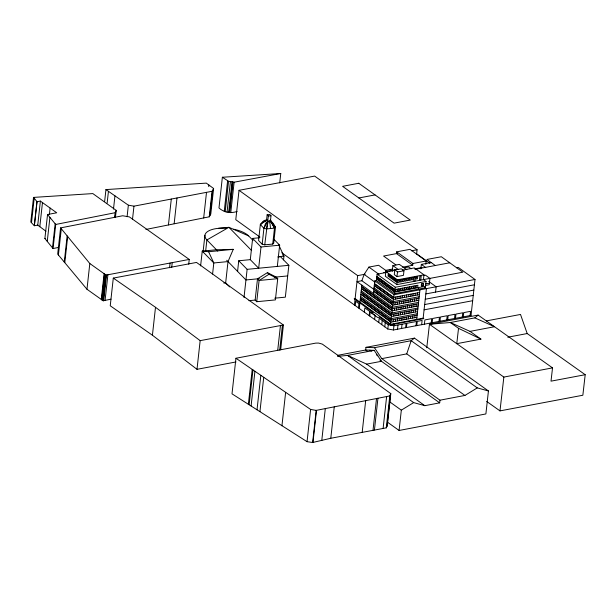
<?xml version="1.0" encoding="UTF-8"?>
<svg xmlns="http://www.w3.org/2000/svg" width="616" height="616" viewBox="0 0 616 616"><rect width="100%" height="100%" fill="white"/><g stroke="black" fill="none" stroke-linecap="round" stroke-linejoin="round"><path stroke-width="0.92" d="M115.408 217.617L116.208 210.379L92.831 193.586L33.518 197.405L30.8 222.053L34.38 225.733L37.738 225.14L45.915 231.2M31.508 222.584L34.196 198.229M34.296 225.618L36.952 201.586M34.38 225.733L37.037 201.694L33.518 197.405M37.738 225.14L40.394 201.093L37.037 201.694M39.809 226.734L42.473 202.587M58.389 247.455L53.061 248.541L44.891 238.531L47.547 214.499L56.711 212.79L40.394 201.093M49.449 214.129L50.119 208.069M47.27 241.28L49.911 217.379M52.499 247.832L55.155 223.777M53.061 248.541L55.725 224.463L47.547 214.499M188.719 264.195L189.243 259.428L129.383 216.909L122.684 215.762L60.584 227.889L57.688 254.131L86.972 289.258L103.219 300.793L111.042 299.153M58.404 254.962L61.3 228.759M64.257 262.054L67.152 235.89M64.796 262.639L67.675 236.529M86.972 289.258L89.813 263.517L60.584 227.889M104.658 201.324L105.952 189.582L206.321 183.121L213.613 188.496L210.787 214.068L209.24 216.824L145.9 229.452M107.146 203.049L108.447 191.322M101.27 299.407L104.104 273.72M101.702 299.692L104.535 274.028M101.986 299.9L104.82 274.228M102.256 300.092L105.09 274.42M102.733 300.446L105.567 274.767M103.219 300.793L106.052 275.113L89.813 263.517M113.49 209.101L114.953 195.85M103.673 300.708L106.506 275.029M105.074 300.385L107.9 274.759M114.753 217.048L115.231 212.697L116.208 210.379M115.03 217.448L115.669 211.658M280.657 349.873L283.399 325.017L196.512 262.439L113.298 278.093L110.241 305.782L152.422 335.227L196.997 369.323L236.036 361.939M127.089 216.724L128.359 205.19L105.952 189.582M132.509 219.327L133.957 206.16L212.058 191.291L213.613 188.496M152.422 335.227L155.501 307.292L113.298 278.093M168.438 224.925L171.294 199.053M174.159 223.677L176.992 197.967M169.554 267.744L170.078 263.04M171.71 267.367L172.234 262.632M203.673 218.01L206.506 192.346M208.739 186.64L208.916 185.039M200.608 265.896L202.24 251.12L216.447 249.75L233.248 249.349L228.012 261.584L225.664 282.821L229.653 286.902M203.072 251.936L204.912 235.312M209.24 216.824L212.058 191.291M205.659 251.028L206.884 239.947A22.985 9.533 6.3 0 1 225.972 228.213M209.833 215.739L212.651 190.221M196.997 369.323L200.161 340.648L155.501 307.292M279.726 182.867L280.765 173.496L222.368 177.254L218.98 207.962C223.877 212.528 230.923 213.652 237.121 211.434M212.582 274.043L213.806 262.963L208.608 251.736L202.24 251.12L213.806 262.963L228.012 261.584M224.247 211.28L227.627 180.68M225.186 211.835L228.559 181.281L222.368 177.254M227.05 212.127L230.423 181.597M228.651 212.343L232.016 181.859M229.198 212.435L232.563 181.951M229.653 212.497L233.017 182.02M230.754 212.682L234.119 182.205L280.765 173.496M416.562 254.423L417.078 249.734L314.653 176.084L239.023 190.313L235.782 219.689L259.975 237.091M237.576 271.387L238.746 260.768L250.296 259.652L258.666 268.23L261.007 246.993L252.637 238.415L259.167 237.784M235.943 358.25L232.009 393.847L307.045 441.68L312.635 442.504L330.784 438.269L386.27 427.858L387.248 425.818L390.798 393.624L322.314 344.105L318.58 343.066L315.738 343.112L235.943 358.25L310.603 409.44L316.177 410.387L389.797 395.919L390.798 393.624M244.013 297.505L247.124 269.346L238.746 260.768M250.296 259.652L252.637 238.415M266.844 220.374L265.812 220.543A8.301 7.061 11.8 0 0 263.086 221.668L260.337 224.601L258.581 240.525L262.17 244.198L264.741 244.845L272.734 244.067L273.712 243.081L275.468 227.158L273.465 223.685A8.031 5.167 37.8 0 0 271.279 221.629L270.047 220.667M255.147 300.077L257.496 278.84L267.406 272.634L276.137 277.038L277.731 278.671L275.39 299.907L256.741 301.709L255.147 300.077L248.933 300.677M262.17 244.198L263.925 228.274L265.296 224.116A8.031 6.252 -79 0 1 267.036 221.883L267.76 221.306L270.424 221.052L275.468 227.158L274.49 228.143L272.734 244.067M256.741 301.709L259.09 280.48L257.496 278.84M274.49 228.143L270.424 221.052L271.009 215.739L269.808 214.514L267.144 214.776L266.559 220.081L260.337 224.601L263.925 228.274L266.497 228.913L274.49 228.143L272.488 224.193A8.247 3.765 57.3 0 0 270.601 221.791L269.908 221.098M264.741 244.845L268.345 216L267.144 214.776M248.356 404.319L252.214 369.408M249.134 404.758L252.984 369.939M251.097 405.936L254.924 371.271M257.018 409.817L260.822 375.313M259.944 411.573L263.725 377.308M277.315 266.42L279.656 245.183L273.858 239.247M283.545 259.867L283.953 256.171L278.755 244.945M277.7 350.473L280.449 325.571M277.816 256.988L280.48 256.726L288.858 265.304L285.339 297.158L274.682 298.19M279.687 350.057L282.428 325.194M281.935 425.818L285.639 392.33M307.045 441.68L310.603 409.44M312.635 442.504L316.177 410.387M312.966 442.442L316.509 410.325M321.768 440.548L325.302 408.601M330.784 438.269L334.257 406.837M354.416 304.997L357.657 275.622L239.023 190.313M355.224 305.582L355.694 301.332L358.935 303.665L358.466 307.908M359.282 308.493L361.861 285.131M361.5 300.924L361.731 298.798M362.123 295.257L362.362 293.139M362.747 289.597L362.986 287.472M362.786 301.848L363.017 299.723M363.409 296.18L363.64 294.055M364.033 290.521L364.264 288.396M364.064 302.764L364.302 300.647M364.687 297.105L364.926 294.979M365.319 291.445L365.55 289.32M364.356 312.143L364.826 307.9L369.685 311.396L369.215 315.638M365.35 303.688L365.581 301.563M365.973 298.029L366.212 295.903M366.597 292.361L366.836 290.244M366.635 304.612L366.866 302.487M367.259 298.952L367.49 296.827M367.883 293.285L368.114 291.16M367.914 305.536L368.152 303.411M368.537 299.869L368.776 297.751M369.161 294.209L369.4 292.084M369.2 306.46L369.431 304.335M369.823 300.793L370.054 298.668M370.447 295.133L370.686 293.008M387.395 422.129L399.083 430.468L485.893 413.937L488.434 390.968L414.437 338.122L365.973 347.355L365.681 350.004L367.182 351.082M370.478 307.376L370.716 305.259M371.109 301.717L371.34 299.592M371.733 296.057L371.964 293.932M369.762 316.031L370.231 311.781L375.09 315.276L374.62 319.527M371.764 308.3L371.995 306.175M372.387 302.641L372.626 300.516M373.011 296.974L373.25 294.856M373.404 293.439L374.79 280.873L376.415 280.573L394.571 293.632L425.34 287.841L426.049 281.466L423.454 279.602L423.977 274.828L414.368 267.914L402.672 270.116M373.05 309.224L373.281 307.099M373.673 303.565L373.904 301.44M374.297 297.898L374.528 295.772M374.921 292.238L375.159 290.113M375.544 286.571L375.783 284.453M376.415 280.573L377.115 274.197L386.224 272.488M377.031 278.548L377.262 276.422M374.328 310.148L374.567 308.023M374.952 304.481L375.19 302.364M375.583 298.822L375.814 296.696M376.207 293.162L376.438 291.037M376.83 287.495L377.061 285.37M362.2 432.186L365.681 400.662M375.614 311.072L375.845 308.947M376.237 305.405L376.468 303.28M376.861 299.746L377.1 297.62M377.485 294.078L377.724 291.961M378.116 288.419L378.347 286.294M376.892 311.989L377.131 309.871M377.523 306.329L377.754 304.204M378.147 300.67L378.378 298.544M378.771 295.002L379.002 292.877M379.394 289.343L379.633 287.218M378.178 312.913L378.409 310.787M378.801 307.253L379.04 305.128M379.425 301.586L379.664 299.468M380.057 295.926L380.288 293.801M380.68 290.267L380.911 288.142M379.464 313.837L379.695 311.711M380.087 308.177L380.318 306.052M380.711 302.51L380.942 300.385M381.335 296.85L381.574 294.725M381.959 291.183L382.197 289.066M378.725 322.476L379.194 318.226L388.273 324.755L393.94 325.749L406.083 323.462L405.613 327.704M380.742 314.761L380.981 312.635M381.366 309.093L381.604 306.976M381.997 303.434L382.228 301.309M382.621 297.774L382.852 295.649M383.244 292.107L383.475 289.982M396.227 269.562L385.862 271.51L385.339 276.291L396.897 284.6L462.816 272.195L441.333 256.741L426.896 259.459L435.312 265.511M382.028 315.685L382.259 313.559M382.651 310.017L382.89 307.892M383.275 304.358L383.514 302.233M383.899 298.691L384.138 296.573M384.53 293.031L384.761 290.906M381.751 324.655L382.22 320.405M383.306 316.601L383.545 314.483M383.937 310.941L384.168 308.816M384.561 305.282L384.792 303.157M385.185 299.615L385.423 297.49M385.809 293.955L386.047 291.83M384.592 317.525L384.831 315.4M385.216 311.865L385.454 309.74M385.839 306.198L386.078 304.081M386.471 300.539L386.702 298.413M387.094 294.879L387.325 292.754M373.019 430.23L376.515 398.529M384.777 326.827L385.246 322.576M385.878 318.449L386.109 316.324M386.502 312.789L386.733 310.664M387.125 307.122L387.364 304.997M387.749 301.463L387.988 299.338M388.373 295.796L388.611 293.678M374.436 429.991L377.939 398.252M392.276 271.086L392.885 265.604L399.361 264.38L406.845 269.762M387.156 319.373L387.395 317.248M387.787 313.706L388.018 311.588M388.411 308.046L388.642 305.921M389.035 302.387L389.266 300.262M389.659 296.72L389.897 294.602M388.442 320.297L388.673 318.172M389.066 314.63L389.304 312.512M389.689 308.97L389.928 306.845M390.321 303.303L390.552 301.185M390.944 297.644L391.175 295.518M456.487 267.76L458.258 267.429L475.005 279.471L471.04 315.392L393.47 329.991L387.803 329.006L388.504 322.63M396.712 251.836L396.512 253.607L412.72 265.257L412.913 263.486L396.712 251.836L409.987 249.334L426.195 260.991L425.825 264.326M394.794 270.031L394.286 274.628L396.989 276.576L403.465 275.352L403.973 270.755L401.27 268.815L394.794 270.031L397.497 271.972L403.973 270.755M389.728 321.213L389.959 319.096M390.351 315.554L390.582 313.429M390.975 309.894L391.206 307.769M391.599 304.227L391.838 302.11M392.223 298.567L392.461 296.442M374.79 280.873L394.032 294.71L390.452 324.909L379.649 317.14L377.7 317.51L371.217 312.851L373.165 312.481L354.146 298.806L355.124 298.629L390.775 324.262L423.161 318.164L423.808 318.634L390.452 324.909M394.571 293.632L395.28 287.256L377.115 274.197M396.989 276.576L397.497 271.972M396.897 284.6L397.42 279.826L385.862 271.51M393.17 321.737L393.401 319.612M393.793 316.07L394.024 313.944M394.417 310.41L394.648 308.285M395.041 304.743L395.28 302.625M395.665 299.083L395.903 296.958M393.47 329.991L394.171 323.623M383.121 428.359L386.632 396.542M395.326 321.329L395.557 319.204M395.949 315.661L396.188 313.544M396.573 310.002L396.812 307.877M397.205 304.343L397.435 302.217M397.828 298.675L398.059 296.55M397.482 320.921L397.72 318.795M398.113 315.261L398.344 313.136M398.737 309.594L398.968 307.469M399.361 303.934L399.592 301.809M399.984 298.267L400.223 296.15M386.27 427.858L389.797 395.919M397.52 329.229L397.99 324.986M387.025 426.31L390.559 393.455M399.645 320.512L399.876 318.387M400.269 314.853L400.5 312.728M400.893 309.186L401.132 307.068M401.517 303.526L401.755 301.401M402.148 297.867L402.379 295.742M401.801 320.104L402.04 317.987M402.425 314.445L402.664 312.32M403.057 308.785L403.288 306.66M403.68 303.118L403.911 300.993M404.304 297.459L404.535 295.334M401.57 328.467L402.032 324.224M403.965 319.704L404.196 317.579M404.589 314.037L404.82 311.912M405.213 308.377L405.443 306.252M405.836 302.71L406.075 300.593M406.46 297.051L406.699 294.925M406.121 319.296L406.36 317.171M406.745 313.629L406.983 311.511M407.368 307.969L407.607 305.844M408 302.31L408.231 300.185M408.624 296.642L408.855 294.517M406.429 327.558L406.891 323.308L416.447 321.506L415.977 325.756M408.277 318.888L408.516 316.763M408.908 313.228L409.14 311.103M409.532 307.561L409.763 305.436M410.156 301.902L410.387 299.776M410.78 296.234L411.018 294.117M413.659 281.45L414.106 277.377L415.4 277.131L414.953 281.204M410.441 318.48L410.672 316.355M411.065 312.82L411.303 310.695M411.688 307.153L411.927 305.036M412.312 301.494L412.551 299.368M412.943 295.834L413.174 293.709M399.083 430.468L401.324 410.156L413.659 402.61L424.824 405.675L439.678 402.849L439.97 400.192L381.774 358.635L374.459 347.686L365.973 347.355M412.597 318.072L412.835 315.954M413.221 312.412L413.459 310.287M413.852 306.753L414.083 304.627M414.476 301.085L414.707 298.968M415.099 295.426L415.33 293.301M414.76 317.671L414.992 315.546M415.384 312.004L415.615 309.887M416.008 306.345L416.247 304.219M416.632 300.685L416.87 298.56M417.255 295.018L417.494 292.893M419.45 280.357L419.904 276.284L421.198 276.045L420.743 280.111M420.851 268.815L421.344 264.395L431.639 262.454M416.685 319.388L419.943 289.836M416.786 325.602L417.255 321.36L422.114 320.443L421.644 324.686M423.161 318.164L426.426 288.619M424.401 324.17L424.871 319.927L431.67 318.641L431.2 322.892M432.17 322.707L432.64 318.464L439.447 317.178L438.977 321.429M435.55 292.092L436.136 286.786L428.713 281.443M439.947 321.244L440.417 317.001L447.216 315.715L446.746 319.966M447.717 319.781L448.186 315.538L454.993 314.252L454.523 318.503M455.493 318.318L455.963 314.075L462.762 312.789L462.293 317.04M463.263 316.855L463.733 312.612L470.532 311.326L470.07 315.577M426.765 347.763L429.452 324.286L478.124 315.092L552.529 367.883L551.012 381.158L585.2 374.705L582.852 395.241L499.984 410.887L486.671 401.44M478.124 315.092L474.859 317.879L450.327 322.514L458.527 328.328L456.772 343.674L480.927 339.116L469.993 331.362L450.327 322.514L429.452 324.286L503.85 377.077L552.529 367.883M499.984 410.887L503.85 377.077M268.268 221.26L266.497 228.913M381.774 358.635L406.737 353.884L411.172 340.694L414.437 338.122M418.557 302.402L392.646 307.276L356.995 281.635L361.854 280.727L364.141 274.405L368.907 267.098L378.624 265.265L387.041 271.317M263.925 228.274L267.76 221.306L266.559 220.081L265.85 220.097A8.031 5.49 -84.4 0 0 263.81 220.859L260.337 224.601M263.563 222.099L267.452 219.997M269 274.266L259.09 280.48L277.731 278.671L269 274.266L267.406 272.634M439.97 400.192L464.926 395.441L477.269 387.895L488.434 390.968M55.725 224.463L115.231 212.697M358.882 197.975L375.044 194.902M374.459 347.686L411.172 340.694L477.269 387.895M337.614 355.347L365.681 350.004L374.166 350.342L381.481 361.292L366.635 364.118L347.57 355.409L337.445 356.356M374.166 350.342L347.57 355.409L413.659 402.61M106.052 275.113L189.243 259.428M486.324 320.913L520.512 314.453L527.196 333.549L585.2 374.705M469.993 331.362L494.525 326.726L474.859 317.879M507.792 337.214L527.196 333.549M397.528 253.415L383.56 256.048L395.903 264.926M411.496 250.789L417.078 249.734M412.913 263.486L426.195 260.991M357.657 275.622L365.149 274.212M385.423 270.401L392.276 269.107M402.541 267.175L412.72 265.257M404.173 267.806L408.593 266.974L411.18 268.838M383.76 272.634L386.186 272.172M386.679 272.049L387.972 271.81M389.104 271.594L390.398 271.348M391.53 271.14L392.831 270.894M393.963 270.678L395.256 270.439M414.922 268.83L422.006 267.498M415.068 269.323L449.742 262.793M397.42 279.826L423.977 274.828M423.885 275.506L425.502 275.198L429.93 278.386L429.229 284.754L425.525 285.454M395.28 287.256L426.049 281.466M425.702 283.861L429.406 283.16M425.517 286.248L394.748 292.038L376.584 278.979M394.032 294.71L475.005 279.471M419.65 292.492L393.74 297.366L374.497 283.529M419.419 294.61L393.509 299.491L374.266 285.655M425.833 293.924L474.42 284.777M419.18 296.735L393.27 301.609L374.028 287.772M419.026 298.152L393.116 303.026L373.874 289.189M200.161 340.648L283.399 325.017M418.795 300.277L392.885 305.151L373.642 291.314M425.248 299.23L473.835 290.09M418.403 303.811L392.492 308.693L361.7 286.548M424.663 304.543L473.242 295.395M418.164 305.936L392.261 310.81L361.469 288.673M417.933 308.062L392.022 312.936L361.23 290.798M417.779 309.478L391.868 314.353L361.076 292.215M424.077 309.848L472.657 300.708M417.54 311.604L391.63 316.478L360.845 294.34M417.309 313.721L391.399 318.603L360.606 296.458M417.155 315.138L391.245 320.02L360.452 297.875M416.917 317.263L391.006 322.137L360.214 300M44.891 238.531L45.438 238.43M268.345 216L271.009 215.739M218.38 228.336L228.921 227.312L248.618 235.905L253.084 240.479M208.608 251.736L233.248 249.349M261.007 246.993L279.656 245.183M278.27 256.718L283.953 256.171L282.667 254.855M247.124 269.346L288.858 265.304M259.359 278.663L245.946 279.964L226.726 260.275M274.274 277.215L287.68 275.922M223.77 283.006L225.664 282.821M228.559 181.281L234.119 182.205M128.359 205.19L133.957 206.16M458.527 328.328L480.927 339.116M406.737 353.884L464.926 395.441M369.923 350.173L371.363 351.197M376.391 354.793L377.824 355.817M379.98 360.221L439.678 402.849M366.635 364.118L424.824 405.675M389.643 401.809L401.324 410.156M416.632 253.807L429.891 263.34M421.344 264.395L425.741 267.56M470.393 314.93L471.04 315.392M424.693 287.372L425.34 287.841M392.885 265.604L398.121 269.369M418.218 288.588L418.865 289.058M390.051 269.523L391.522 270.586M368.907 267.098L379.063 274.397M364.141 274.405L375.075 282.267M361.854 280.727L374.359 289.713M281.828 252.799L387.803 329.006M274.274 225.933L275.468 227.158M251.605 250.55L228.921 227.312L206.884 239.947L217.733 251.066M269.092 221.183L269.408 221.922A7.5 3.08 84.5 0 1 270.116 224.447L270.493 228.528M271.748 222.014L271.256 220.921A8.031 4.42 -42.2 0 0 270.155 220.066M233.626 229.206A22.985 9.533 6.3 0 1 248.618 235.905M377.077 276.653L376.838 278.779L377.924 279.556L378.155 277.431L377.077 276.653M378.586 277.739L378.355 279.864L379.433 280.642L379.672 278.517L378.586 277.739M380.103 278.832L379.864 280.95L380.95 281.728L381.181 279.61L380.103 278.832M381.612 279.918L381.381 282.043L382.459 282.821L382.698 280.696L381.612 279.918M383.129 281.004L382.89 283.129L383.976 283.907L384.207 281.781L383.129 281.004M384.638 282.09L384.407 284.215L385.485 284.992L385.716 282.867L384.638 282.09M386.155 283.183L385.916 285.3L386.994 286.078L387.233 283.953L386.155 283.183M388.273 274.005L388.034 276.13L388.896 276.753L389.135 274.628L388.273 274.005M387.664 284.269L387.433 286.394L388.511 287.171L388.742 285.046L387.664 284.269M389.782 275.098L389.551 277.215L390.413 277.839L390.644 275.714L389.782 275.098M389.173 285.354L388.942 287.48L390.02 288.257L390.259 286.132L389.173 285.354M391.291 276.184L391.06 278.309L391.922 278.925L392.161 276.807L391.291 276.184M390.69 286.44L390.452 288.565L391.537 289.343L391.768 287.218L390.69 286.44M392.808 277.269L392.569 279.395L393.439 280.018L393.67 277.893L392.808 277.269M392.2 287.533L391.969 289.651L393.046 290.429L393.285 288.303L392.2 287.533M394.317 278.355L394.086 280.48L394.948 281.104L395.187 278.979L394.317 278.355M393.716 288.619L393.478 290.744L394.563 291.522L394.794 289.397L393.716 288.619M395.834 279.448L395.595 281.566L396.465 282.19L396.696 280.064L395.834 279.448M395.911 289.389L395.68 291.514L397.297 291.214L397.536 289.089L395.911 289.389M398.236 280.365L397.998 282.49L399.299 282.244L399.53 280.118L398.236 280.365M398.182 288.966L397.944 291.091L399.568 290.783L399.799 288.658L398.182 288.966M400.5 279.941L400.269 282.059L401.563 281.82L401.801 279.695L400.5 279.941M400.446 288.542L400.215 290.66L401.832 290.359L402.071 288.234L400.446 288.542M402.772 279.51L402.533 281.635L403.834 281.389L404.065 279.271L402.772 279.51M402.718 288.111L402.479 290.236L404.104 289.928L404.335 287.811L402.718 288.111M405.035 279.087L404.804 281.212L406.098 280.965L406.329 278.84L405.035 279.087M404.982 287.687L404.75 289.805L406.368 289.505L406.599 287.379L404.982 287.687M407.307 278.655L407.068 280.78L408.362 280.534L408.601 278.417L407.307 278.655M407.253 287.256L407.014 289.381L408.631 289.073L408.87 286.956L407.253 287.256M409.571 278.232L409.34 280.357L410.633 280.111L410.864 277.985L409.571 278.232M409.517 286.833L409.286 288.958L410.903 288.65L411.134 286.525L409.517 286.833M411.835 277.808L411.603 279.926L412.897 279.687L413.136 277.562L411.835 277.808M411.781 286.401L411.55 288.527L413.167 288.226L413.405 286.101L411.781 286.401M414.052 285.978L413.813 288.103L415.438 287.795L415.669 285.67L414.052 285.978M416.37 276.954L416.139 279.071L417.432 278.832L417.671 276.707L416.37 276.954M416.316 285.555L416.085 287.672L417.702 287.372L417.941 285.247L416.316 285.555M421.69 284.03L421.498 285.778L422.26 285.993L423.1 285.478L423.3 283.73L421.69 284.03M358.766 183.268L342.604 186.332L394.086 223.146L410.248 220.074L358.766 183.268M422.676 285.832A1.371 1.001 -54.3 0 0 423.223 283.66A1.371 1.001 -54.3 0 0 421.298 284.769A1.371 1.001 -54.3 0 0 422.676 285.832"/></g></svg>
